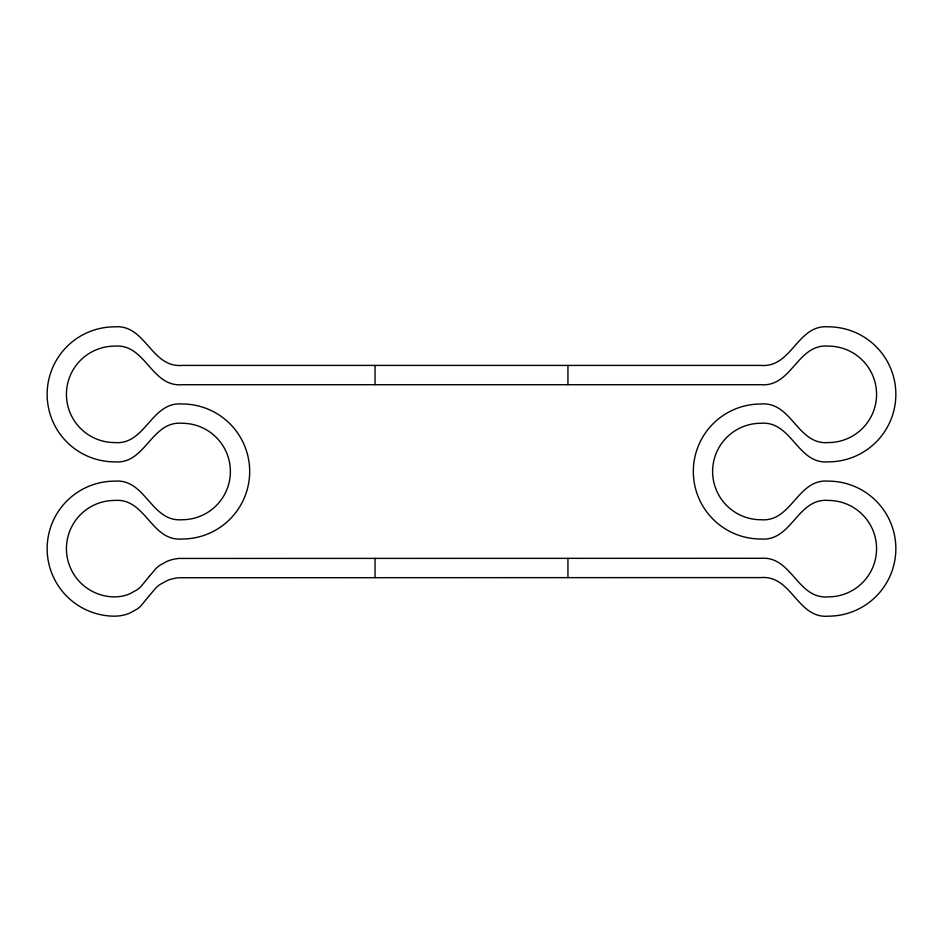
<?xml version="1.0" encoding="UTF-8"?>
<svg xmlns="http://www.w3.org/2000/svg" width="943" height="943" viewBox="0 0 943 943"><rect width="100%" height="100%" fill="white"/><g stroke="black" fill="none" stroke-linecap="round" stroke-linejoin="round"><path stroke-width="1.41" d="M567.945 365.412L567.945 384.697M567.945 558.303L567.945 577.587M375.055 365.412L375.055 384.697M375.055 558.303L375.055 577.587M149.43 576.232L140.908 586.617A32.934 32.934 0 0 1 137.053 589.835L129.615 593.913A39.865 39.865 0 0 1 118.028 596.73L114.657 596.872A48.223 48.223 0 0 1 66.434 548.649A48.223 48.223 0 0 1 114.657 500.438C145.741 497.727 151.092 541.718 182.176 539.007A67.507 67.507 0 0 0 249.683 471.5A67.507 67.507 0 0 0 182.176 403.993C151.092 401.282 145.741 445.273 114.657 442.562A48.223 48.223 0 0 1 66.434 394.351A48.223 48.223 0 0 1 114.657 346.128C145.741 343.417 151.092 387.408 182.176 384.697L760.824 384.697C791.908 387.408 797.259 343.417 828.343 346.128A48.223 48.223 0 0 1 876.566 394.351A48.223 48.223 0 0 1 828.343 442.562C797.259 445.273 791.908 401.282 760.824 403.993A67.507 67.507 0 0 0 693.317 471.5A67.507 67.507 0 0 0 760.824 539.007C791.908 541.718 797.259 497.727 828.343 500.438A48.223 48.223 0 0 1 876.566 548.649A48.223 48.223 0 0 1 828.343 596.872C797.259 599.583 791.908 555.592 760.824 558.303L178.793 558.445A39.865 39.865 0 0 0 167.217 561.262L159.78 565.34A32.934 32.934 0 0 0 155.925 568.558L149.43 576.232M149.43 595.528L140.908 605.913A32.934 32.934 0 0 1 137.053 609.131L129.615 613.198A39.865 39.865 0 0 1 118.028 616.015L114.657 616.168A67.507 67.507 0 0 1 47.15 548.649A67.507 67.507 0 0 1 114.657 481.142C145.741 478.431 151.092 522.434 182.176 519.723A48.223 48.223 0 0 0 230.387 471.5A48.223 48.223 0 0 0 182.176 423.277C151.092 420.566 145.741 464.569 114.657 461.858A67.507 67.507 0 0 1 47.15 394.351A67.507 67.507 0 0 1 114.657 326.832C145.741 324.121 151.092 368.124 182.176 365.412L760.824 365.412C791.908 368.124 797.259 324.121 828.343 326.832A67.507 67.507 0 0 1 895.85 394.351A67.507 67.507 0 0 1 828.343 461.858C797.259 464.569 791.908 420.566 760.824 423.277A48.223 48.223 0 0 0 712.613 471.5A48.223 48.223 0 0 0 760.824 519.723C791.908 522.434 797.259 478.431 828.343 481.142A67.507 67.507 0 0 1 895.85 548.649A67.507 67.507 0 0 1 828.343 616.168C797.259 618.879 791.908 574.876 760.824 577.587L178.793 577.741A39.865 39.865 0 0 0 167.217 580.546L159.78 584.625A32.934 32.934 0 0 0 155.925 587.843L149.43 595.528"/></g></svg>
